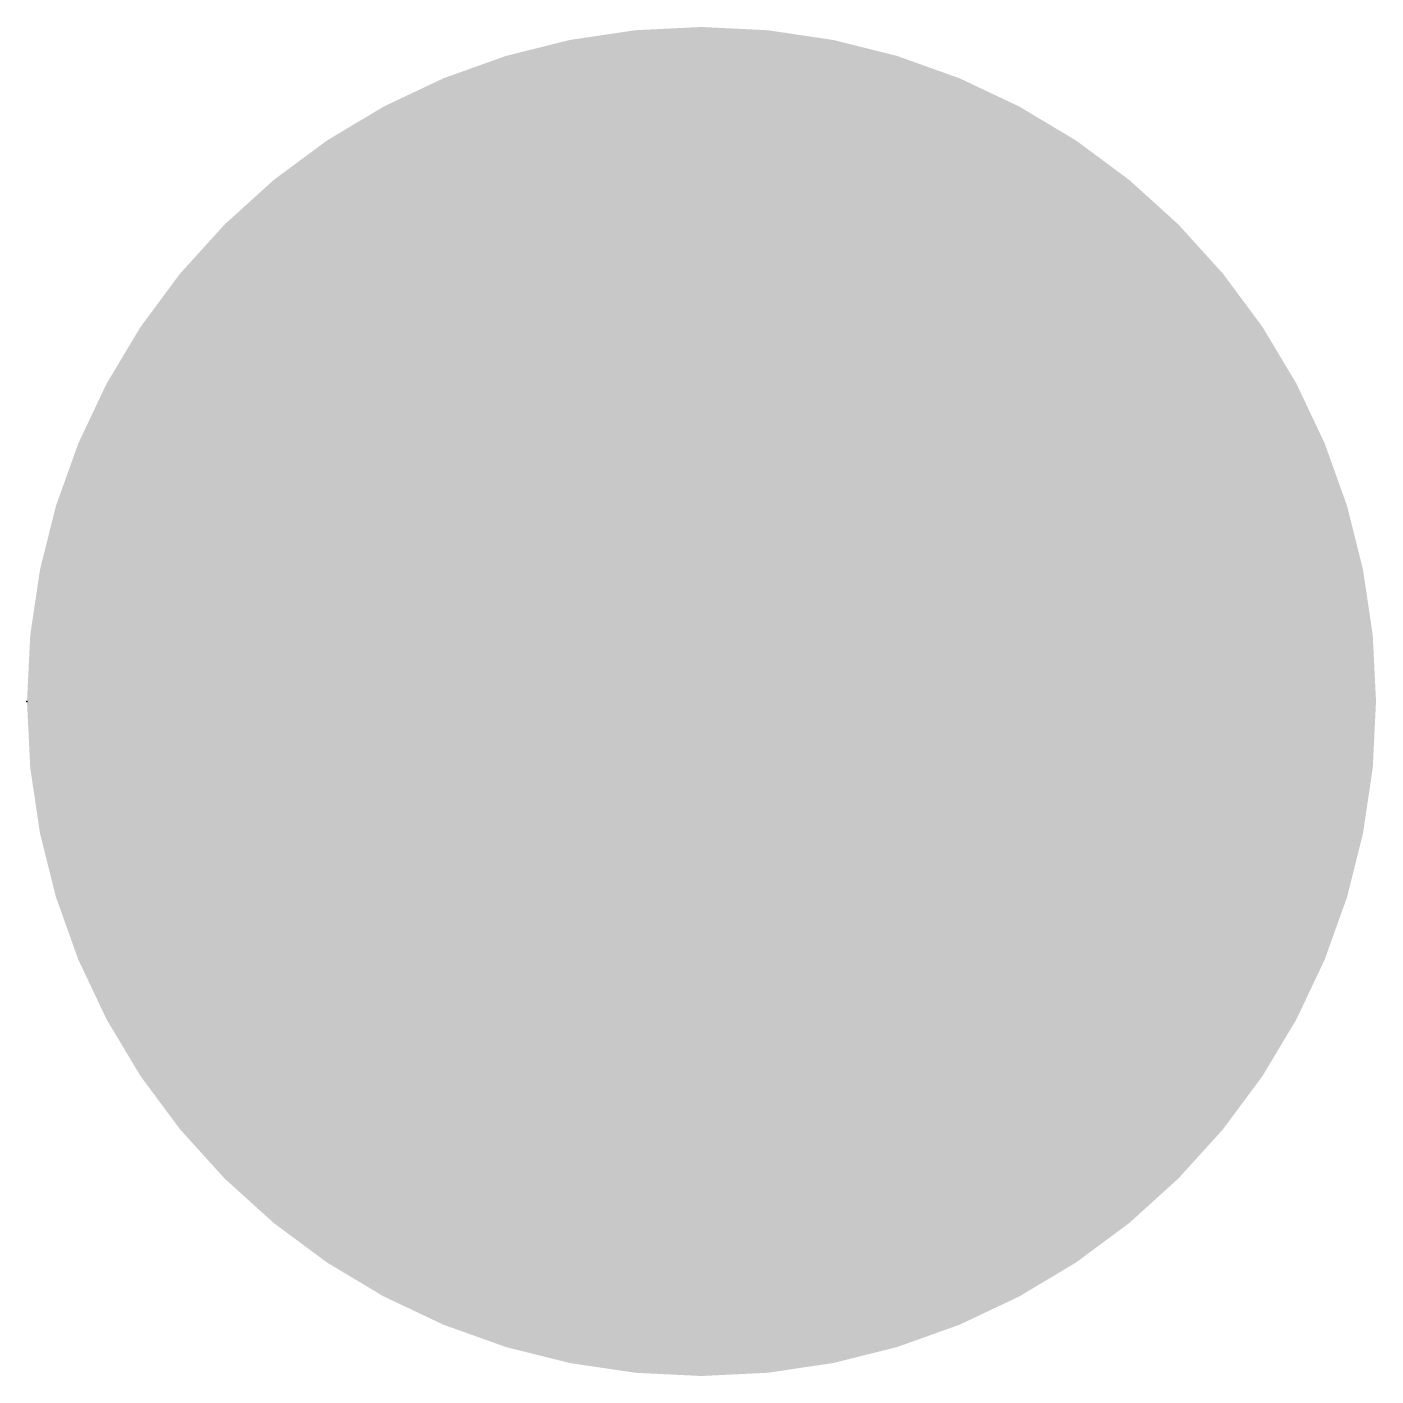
# Model space of a CAD drawing. Extents: x -0.75 to 0.75, y -0.75 to 0.75.
import ezdxf

# ---------------------------------------------------------------- set-up
doc = ezdxf.new("R2010")
doc.units = 0
doc.layers.get('0').update_dxf_attribs({"linetype": 'CONTINUOUS'})
doc.layers.add('A', color=7, linetype='CONTINUOUS')

msp = doc.modelspace()

# ---------------------------------------------------------------- linework, layer by layer
at = {"color": 0, "linetype": 'CONTINUOUS', "const_width": 0.75}
msp.add_lwpolyline([(-0.375, 0, 1), (0.375, 0, 1)], format="xyb", close=True, dxfattribs=at)
at = {"layer": 'A', "color": 0, "linetype": 'CONTINUOUS'}
msp.add_point((-0.75, 0), dxfattribs=at)

doc.saveas('drawing.dxf')
